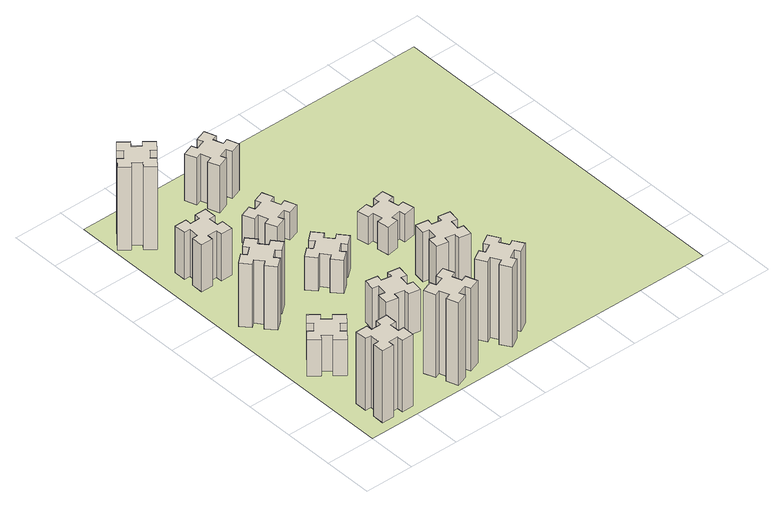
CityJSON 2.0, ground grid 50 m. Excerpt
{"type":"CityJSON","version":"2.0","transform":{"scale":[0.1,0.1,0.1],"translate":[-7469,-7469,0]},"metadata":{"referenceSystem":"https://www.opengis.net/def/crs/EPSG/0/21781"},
"CityObjects":{
"building1":{"type":"Building","attributes":{"class":"1000","function":"1000","usage":"1000","yearOfConstruction":2016,"roofType":"1000","measuredHeight":78,"storeysAboveGround":30,"storeysBelowGround":0},"geometry":[{"type":"Solid","lod":"1","boundaries":[[[[0,1,2,3,4,5,6,7,8,9,10,11,12,13,14,15,16,17,18,19]],[[17,16,20,21]],[[16,15,22,20]],[[15,14,23,22]],[[14,13,24,23]],[[13,12,25,24]],[[12,11,26,25]],[[11,10,27,26]],[[10,9,28,27]],[[9,8,29,28]],[[8,7,30,29]],[[7,6,31,30]],[[6,5,32,31]],[[5,4,33,32]],[[4,3,34,33]],[[3,2,35,34]],[[2,1,36,35]],[[1,0,37,36]],[[0,19,38,37]],[[19,18,39,38]],[[18,17,21,39]],[[24,25,26,27,28,29,30,31,32,33,34,35,36,37,38,39,21,20,22,23]]]]}]},
"building2":{"type":"Building","attributes":{"class":"1000","function":"1000","usage":"1000","yearOfConstruction":2016,"roofType":"1000","measuredHeight":39,"storeysAboveGround":30,"storeysBelowGround":0},"geometry":[{"type":"Solid","lod":"1","boundaries":[[[[40,41,42,43,44,45,46,47,48,49,50,51,52,53,54,55,56,57,58,59]],[[57,56,60,61]],[[56,55,62,60]],[[55,54,63,62]],[[54,53,64,63]],[[53,52,65,64]],[[52,51,66,65]],[[51,50,67,66]],[[50,49,68,67]],[[49,48,69,68]],[[48,47,70,69]],[[47,46,71,70]],[[46,45,72,71]],[[45,44,73,72]],[[44,43,74,73]],[[43,42,75,74]],[[42,41,76,75]],[[41,40,77,76]],[[40,59,78,77]],[[59,58,79,78]],[[58,57,61,79]],[[64,65,66,67,68,69,70,71,72,73,74,75,76,77,78,79,61,60,62,63]]]]}]},
"building3":{"type":"Building","attributes":{"class":"1000","function":"1000","usage":"1000","yearOfConstruction":2016,"roofType":"1000","measuredHeight":69,"storeysAboveGround":30,"storeysBelowGround":0},"geometry":[{"type":"Solid","lod":"1","boundaries":[[[[80,81,82,83,84,85,86,87,88,89,90,91,92,93,94,95,96,97,98,99]],[[97,96,100,101]],[[96,95,102,100]],[[95,94,103,102]],[[94,93,104,103]],[[93,92,105,104]],[[92,91,106,105]],[[91,90,107,106]],[[90,89,108,107]],[[89,88,109,108]],[[88,87,110,109]],[[87,86,111,110]],[[86,85,112,111]],[[85,84,113,112]],[[84,83,114,113]],[[83,82,115,114]],[[82,81,116,115]],[[81,80,117,116]],[[80,99,118,117]],[[99,98,119,118]],[[98,97,101,119]],[[104,105,106,107,108,109,110,111,112,113,114,115,116,117,118,119,101,100,102,103]]]]}]},
"building4":{"type":"Building","attributes":{"class":"1000","function":"1000","usage":"1000","yearOfConstruction":2016,"roofType":"1000","measuredHeight":51,"storeysAboveGround":30,"storeysBelowGround":0},"geometry":[{"type":"Solid","lod":"1","boundaries":[[[[120,121,122,123,124,125,126,127,128,129,130,131,132,133,134,135,136,137,138,139]],[[137,136,140,141]],[[136,135,142,140]],[[135,134,143,142]],[[134,133,144,143]],[[133,132,145,144]],[[132,131,146,145]],[[131,130,147,146]],[[130,129,148,147]],[[129,128,149,148]],[[128,127,150,149]],[[127,126,151,150]],[[126,125,152,151]],[[125,124,153,152]],[[124,123,154,153]],[[123,122,155,154]],[[122,121,156,155]],[[121,120,157,156]],[[120,139,158,157]],[[139,138,159,158]],[[138,137,141,159]],[[144,145,146,147,148,149,150,151,152,153,154,155,156,157,158,159,141,140,142,143]]]]}]},
"building5":{"type":"Building","attributes":{"class":"1000","function":"1000","usage":"1000","yearOfConstruction":2016,"roofType":"1000","measuredHeight":90,"storeysAboveGround":30,"storeysBelowGround":0},"geometry":[{"type":"Solid","lod":"1","boundaries":[[[[160,161,162,163,164,165,166,167,168,169,170,171,172,173,174,175,176,177,178,179]],[[177,176,180,181]],[[176,175,182,180]],[[175,174,183,182]],[[174,173,184,183]],[[173,172,185,184]],[[172,171,186,185]],[[171,170,187,186]],[[170,169,188,187]],[[169,168,189,188]],[[168,167,190,189]],[[167,166,191,190]],[[166,165,192,191]],[[165,164,193,192]],[[164,163,194,193]],[[163,162,195,194]],[[162,161,196,195]],[[161,160,197,196]],[[160,179,198,197]],[[179,178,199,198]],[[178,177,181,199]],[[184,185,186,187,188,189,190,191,192,193,194,195,196,197,198,199,181,180,182,183]]]]}]},
"building6":{"type":"Building","attributes":{"class":"1000","function":"1000","usage":"1000","yearOfConstruction":2016,"roofType":"1000","measuredHeight":90,"storeysAboveGround":30,"storeysBelowGround":0},"geometry":[{"type":"Solid","lod":"1","boundaries":[[[[200,201,202,203,204,205,206,207,208,209,210,211,212,213,214,215,216,217,218,219]],[[217,216,220,221]],[[216,215,222,220]],[[215,214,223,222]],[[214,213,224,223]],[[213,212,225,224]],[[212,211,226,225]],[[211,210,227,226]],[[210,209,228,227]],[[209,208,229,228]],[[208,207,230,229]],[[207,206,231,230]],[[206,205,232,231]],[[205,204,233,232]],[[204,203,234,233]],[[203,202,235,234]],[[202,201,236,235]],[[201,200,237,236]],[[200,219,238,237]],[[219,218,239,238]],[[218,217,221,239]],[[224,225,226,227,228,229,230,231,232,233,234,235,236,237,238,239,221,220,222,223]]]]}]},
"building7":{"type":"Building","attributes":{"class":"1000","function":"1000","usage":"1000","yearOfConstruction":2016,"roofType":"1000","measuredHeight":45,"storeysAboveGround":30,"storeysBelowGround":0},"geometry":[{"type":"Solid","lod":"1","boundaries":[[[[240,241,242,243,244,245,246,247,248,249,250,251,252,253,254,255,256,257,258,259]],[[257,256,260,261]],[[256,255,262,260]],[[255,254,263,262]],[[254,253,264,263]],[[253,252,265,264]],[[252,251,266,265]],[[251,250,267,266]],[[250,249,268,267]],[[249,248,269,268]],[[248,247,270,269]],[[247,246,271,270]],[[246,245,272,271]],[[245,244,273,272]],[[244,243,274,273]],[[243,242,275,274]],[[242,241,276,275]],[[241,240,277,276]],[[240,259,278,277]],[[259,258,279,278]],[[258,257,261,279]],[[264,265,266,267,268,269,270,271,272,273,274,275,276,277,278,279,261,260,262,263]]]]}]},
"building8":{"type":"Building","attributes":{"class":"1000","function":"1000","usage":"1000","yearOfConstruction":2016,"roofType":"1000","measuredHeight":36,"storeysAboveGround":30,"storeysBelowGround":0},"geometry":[{"type":"Solid","lod":"1","boundaries":[[[[280,281,282,283,284,285,286,287,288,289,290,291,292,293,294,295,296,297,298,299]],[[297,296,300,301]],[[296,295,302,300]],[[295,294,303,302]],[[294,293,304,303]],[[293,292,305,304]],[[292,291,306,305]],[[291,290,307,306]],[[290,289,308,307]],[[289,288,309,308]],[[288,287,310,309]],[[287,286,311,310]],[[286,285,312,311]],[[285,284,313,312]],[[284,283,314,313]],[[283,282,315,314]],[[282,281,316,315]],[[281,280,317,316]],[[280,299,318,317]],[[299,298,319,318]],[[298,297,301,319]],[[304,305,306,307,308,309,310,311,312,313,314,315,316,317,318,319,301,300,302,303]]]]}]},
"building9":{"type":"Building","attributes":{"class":"1000","function":"1000","usage":"1000","yearOfConstruction":2016,"roofType":"1000","measuredHeight":87,"storeysAboveGround":30,"storeysBelowGround":0},"geometry":[{"type":"Solid","lod":"1","boundaries":[[[[320,321,322,323,324,325,326,327,328,329,330,331,332,333,334,335,336,337,338,339]],[[337,336,340,341]],[[336,335,342,340]],[[335,334,343,342]],[[334,333,344,343]],[[333,332,345,344]],[[332,331,346,345]],[[331,330,347,346]],[[330,329,348,347]],[[329,328,349,348]],[[328,327,350,349]],[[327,326,351,350]],[[326,325,352,351]],[[325,324,353,352]],[[324,323,354,353]],[[323,322,355,354]],[[322,321,356,355]],[[321,320,357,356]],[[320,339,358,357]],[[339,338,359,358]],[[338,337,341,359]],[[344,345,346,347,348,349,350,351,352,353,354,355,356,357,358,359,341,340,342,343]]]]}]},
"building10":{"type":"Building","attributes":{"class":"1000","function":"1000","usage":"1000","yearOfConstruction":2016,"roofType":"1000","measuredHeight":30,"storeysAboveGround":30,"storeysBelowGround":0},"geometry":[{"type":"Solid","lod":"1","boundaries":[[[[360,361,362,363,364,365,366,367,368,369,370,371,372,373,374,375,376,377,378,379]],[[377,376,380,381]],[[376,375,382,380]],[[375,374,383,382]],[[374,373,384,383]],[[373,372,385,384]],[[372,371,386,385]],[[371,370,387,386]],[[370,369,388,387]],[[369,368,389,388]],[[368,367,390,389]],[[367,366,391,390]],[[366,365,392,391]],[[365,364,393,392]],[[364,363,394,393]],[[363,362,395,394]],[[362,361,396,395]],[[361,360,397,396]],[[360,379,398,397]],[[379,378,399,398]],[[378,377,381,399]],[[384,385,386,387,388,389,390,391,392,393,394,395,396,397,398,399,381,380,382,383]]]]}]},
"building11":{"type":"Building","attributes":{"class":"1000","function":"1000","usage":"1000","yearOfConstruction":2016,"roofType":"1000","measuredHeight":51,"storeysAboveGround":30,"storeysBelowGround":0},"geometry":[{"type":"Solid","lod":"1","boundaries":[[[[400,401,402,403,404,405,406,407,408,409,410,411,412,413,414,415,416,417,418,419]],[[417,416,420,421]],[[416,415,422,420]],[[415,414,423,422]],[[414,413,424,423]],[[413,412,425,424]],[[412,411,426,425]],[[411,410,427,426]],[[410,409,428,427]],[[409,408,429,428]],[[408,407,430,429]],[[407,406,431,430]],[[406,405,432,431]],[[405,404,433,432]],[[404,403,434,433]],[[403,402,435,434]],[[402,401,436,435]],[[401,400,437,436]],[[400,419,438,437]],[[419,418,439,438]],[[418,417,421,439]],[[424,425,426,427,428,429,430,431,432,433,434,435,436,437,438,439,421,420,422,423]]]]}]},
"building12":{"type":"Building","attributes":{"class":"1000","function":"1000","usage":"1000","yearOfConstruction":2016,"roofType":"1000","measuredHeight":54,"storeysAboveGround":30,"storeysBelowGround":0},"geometry":[{"type":"Solid","lod":"1","boundaries":[[[[440,441,442,443,444,445,446,447,448,449,450,451,452,453,454,455,456,457,458,459]],[[457,456,460,461]],[[456,455,462,460]],[[455,454,463,462]],[[454,453,464,463]],[[453,452,465,464]],[[452,451,466,465]],[[451,450,467,466]],[[450,449,468,467]],[[449,448,469,468]],[[448,447,470,469]],[[447,446,471,470]],[[446,445,472,471]],[[445,444,473,472]],[[444,443,474,473]],[[443,442,475,474]],[[442,441,476,475]],[[441,440,477,476]],[[440,459,478,477]],[[459,458,479,478]],[[458,457,461,479]],[[464,465,466,467,468,469,470,471,472,473,474,475,476,477,478,479,461,460,462,463]]]]}]},
"building13":{"type":"Building","attributes":{"class":"1000","function":"1000","usage":"1000","yearOfConstruction":2016,"roofType":"1000","measuredHeight":30,"storeysAboveGround":30,"storeysBelowGround":0},"geometry":[{"type":"Solid","lod":"1","boundaries":[[[[480,481,482,483,484,485,486,487,488,489,490,491,492,493,494,495,496,497,498,499]],[[497,496,500,501]],[[496,495,502,500]],[[495,494,503,502]],[[494,493,504,503]],[[493,492,505,504]],[[492,491,506,505]],[[491,490,507,506]],[[490,489,508,507]],[[489,488,509,508]],[[488,487,510,509]],[[487,486,511,510]],[[486,485,512,511]],[[485,484,513,512]],[[484,483,514,513]],[[483,482,515,514]],[[482,481,516,515]],[[481,480,517,516]],[[480,499,518,517]],[[499,498,519,518]],[[498,497,501,519]],[[504,505,506,507,508,509,510,511,512,513,514,515,516,517,518,519,501,500,502,503]]]]}]},
"landuse1":{"type":"LandUse","attributes":{"name":"plot1","function":"1010"},"geometry":[{"type":"MultiSurface","lod":"1","boundaries":[[[520,521,522,523]]]}]}
},
"vertices":[
[265,325,0],[265,225,0],[205,225,0],[205,105,0],[325,105,0],[325,165,0],[425,165,0],[425,105,0],[545,105,0],[545,225,0],[485,225,0],[485,325,0],[545,325,0],[545,445,0],[425,445,0],[425,385,0],[325,385,0],[325,445,0],[205,445,0],[205,325,0],[325,385,780],[325,445,780],[425,385,780],[425,445,780],[545,445,780],[545,325,780],[485,325,780],[485,225,780],[545,225,780],[545,105,780],[425,105,780],[425,165,780],[325,165,780],[325,105,780],[205,105,780],[205,225,780],[265,225,780],[265,325,780],[205,325,780],[205,445,780],
[484,1067,0],[408,1132,0],[446,1178,0],[354,1255,0],[277,1163,0],[323,1124,0],[259,1048,0],[213,1086,0],[136,994,0],[228,917,0],[266,963,0],[343,899,0],[304,853,0],[396,776,0],[473,868,0],[427,906,0],[492,983,0],[538,944,0],[615,1036,0],[523,1113,0],[492,983,390],[538,944,390],[427,906,390],[473,868,390],[396,776,390],[304,853,390],[343,899,390],[266,963,390],[228,917,390],[136,994,390],[213,1086,390],[259,1048,390],[323,1124,390],[277,1163,390],[354,1255,390],[446,1178,390],[408,1132,390],[484,1067,390],[523,1113,390],[615,1036,390],
[492,1888,0],[427,1964,0],[473,2003,0],[396,2095,0],[304,2018,0],[343,1972,0],[266,1907,0],[228,1953,0],[136,1876,0],[213,1784,0],[259,1823,0],[323,1746,0],[277,1708,0],[354,1616,0],[446,1693,0],[408,1739,0],[484,1803,0],[523,1757,0],[615,1834,0],[538,1926,0],[484,1803,690],[523,1757,690],[408,1739,690],[446,1693,690],[354,1616,690],[277,1708,690],[323,1746,690],[259,1823,690],[213,1784,690],[136,1876,690],[228,1953,690],[266,1907,690],[343,1972,690],[304,2018,690],[396,2095,690],[473,2003,690],[427,1964,690],[492,1888,690],[538,1926,690],[615,1834,690],
[485,2545,0],[485,2645,0],[545,2645,0],[545,2765,0],[425,2765,0],[425,2705,0],[325,2705,0],[325,2765,0],[205,2765,0],[205,2645,0],[265,2645,0],[265,2545,0],[205,2545,0],[205,2425,0],[325,2425,0],[325,2485,0],[425,2485,0],[425,2425,0],[545,2425,0],[545,2545,0],[425,2485,510],[425,2425,510],[325,2485,510],[325,2425,510],[205,2425,510],[205,2545,510],[265,2545,510],[265,2645,510],[205,2645,510],[205,2765,510],[325,2765,510],[325,2705,510],[425,2705,510],[425,2765,510],[545,2765,510],[545,2645,510],[485,2645,510],[485,2545,510],[545,2545,510],[545,2425,510],
[1106,155,0],[1200,189,0],[1220,133,0],[1333,174,0],[1292,287,0],[1236,266,0],[1202,360,0],[1258,380,0],[1217,493,0],[1104,452,0],[1125,396,0],[1031,362,0],[1010,418,0],[897,377,0],[939,264,0],[995,285,0],[1029,191,0],[973,170,0],[1014,57,0],[1127,99,0],[1029,191,900],[973,170,900],[995,285,900],[939,264,900],[897,377,900],[1010,418,900],[1031,362,900],[1125,396,900],[1104,452,900],[1217,493,900],[1258,380,900],[1202,360,900],[1236,266,900],[1292,287,900],[1333,174,900],[1220,133,900],[1200,189,900],[1106,155,900],[1127,99,900],[1014,57,900],
[384,3387,0],[308,3452,0],[346,3498,0],[254,3575,0],[177,3483,0],[223,3444,0],[159,3368,0],[113,3406,0],[36,3314,0],[128,3237,0],[166,3283,0],[243,3219,0],[204,3173,0],[296,3096,0],[373,3188,0],[327,3226,0],[392,3303,0],[438,3264,0],[515,3356,0],[423,3433,0],[392,3303,900],[438,3264,900],[327,3226,900],[373,3188,900],[296,3096,900],[204,3173,900],[243,3219,900],[166,3283,900],[128,3237,900],[36,3314,900],[113,3406,900],[159,3368,900],[223,3444,900],[177,3483,900],[254,3575,900],[346,3498,900],[308,3452,900],[384,3387,900],[423,3433,900],[515,3356,900],
[1047,916,0],[1145,898,0],[1135,839,0],[1253,818,0],[1274,937,0],[1215,947,0],[1232,1045,0],[1291,1035,0],[1312,1153,0],[1194,1174,0],[1184,1115,0],[1085,1132,0],[1096,1191,0],[977,1212,0],[957,1094,0],[1016,1084,0],[998,985,0],[939,996,0],[918,877,0],[1037,857,0],[998,985,450],[939,996,450],[1016,1084,450],[957,1094,450],[977,1212,450],[1096,1191,450],[1085,1132,450],[1184,1115,450],[1194,1174,450],[1312,1153,450],[1291,1035,450],[1232,1045,450],[1215,947,450],[1274,937,450],[1253,818,450],[1135,839,450],[1145,898,450],[1047,916,450],[1037,857,450],[918,877,450],
[1083,1972,0],[1006,1907,0],[968,1953,0],[876,1876,0],[953,1784,0],[999,1823,0],[1063,1746,0],[1017,1708,0],[1094,1616,0],[1186,1693,0],[1148,1739,0],[1224,1803,0],[1263,1757,0],[1355,1834,0],[1278,1926,0],[1232,1888,0],[1167,1964,0],[1213,2003,0],[1136,2095,0],[1044,2018,0],[1167,1964,360],[1213,2003,360],[1232,1888,360],[1278,1926,360],[1355,1834,360],[1263,1757,360],[1224,1803,360],[1148,1739,360],[1186,1693,360],[1094,1616,360],[1017,1708,360],[1063,1746,360],[999,1823,360],[953,1784,360],[876,1876,360],[968,1953,360],[1006,1907,360],[1083,1972,360],[1044,2018,360],[1136,2095,360],
[1744,496,0],[1657,446,0],[1627,498,0],[1523,438,0],[1583,334,0],[1635,364,0],[1685,277,0],[1633,247,0],[1693,143,0],[1797,203,0],[1767,255,0],[1854,305,0],[1884,253,0],[1988,313,0],[1928,417,0],[1876,387,0],[1826,474,0],[1878,504,0],[1818,608,0],[1714,548,0],[1826,474,870],[1878,504,870],[1876,387,870],[1928,417,870],[1988,313,870],[1884,253,870],[1854,305,870],[1767,255,870],[1797,203,870],[1693,143,870],[1633,247,870],[1685,277,870],[1635,364,870],[1583,334,870],[1523,438,870],[1627,498,870],[1657,446,870],[1744,496,870],[1714,548,870],[1818,608,870],
[1106,2475,0],[1200,2509,0],[1220,2453,0],[1333,2494,0],[1292,2607,0],[1236,2586,0],[1202,2680,0],[1258,2700,0],[1217,2813,0],[1104,2772,0],[1125,2716,0],[1031,2682,0],[1010,2738,0],[897,2697,0],[939,2584,0],[995,2605,0],[1029,2511,0],[973,2490,0],[1014,2377,0],[1127,2419,0],[1029,2511,300],[973,2490,300],[995,2605,300],[939,2584,300],[897,2697,300],[1010,2738,300],[1031,2682,300],[1125,2716,300],[1104,2772,300],[1217,2813,300],[1258,2700,300],[1202,2680,300],[1236,2586,300],[1292,2607,300],[1333,2494,300],[1220,2453,300],[1200,2509,300],[1106,2475,300],[1127,2419,300],[1014,2377,300],
[1125,3456,0],[1031,3422,0],[1010,3478,0],[897,3437,0],[939,3324,0],[995,3345,0],[1029,3251,0],[973,3230,0],[1014,3117,0],[1127,3159,0],[1106,3215,0],[1200,3249,0],[1220,3193,0],[1333,3234,0],[1292,3347,0],[1236,3326,0],[1202,3420,0],[1258,3440,0],[1217,3553,0],[1104,3512,0],[1202,3420,510],[1258,3440,510],[1236,3326,510],[1292,3347,510],[1333,3234,510],[1220,3193,510],[1200,3249,510],[1106,3215,510],[1127,3159,510],[1014,3117,510],[973,3230,510],[1029,3251,510],[995,3345,510],[939,3324,510],[897,3437,510],[1010,3478,510],[1031,3422,510],[1125,3456,510],[1104,3512,510],[1217,3553,510],
[1955,1147,0],[1972,1245,0],[2031,1235,0],[2052,1353,0],[1934,1374,0],[1924,1315,0],[1825,1332,0],[1836,1391,0],[1717,1412,0],[1697,1294,0],[1756,1284,0],[1738,1185,0],[1679,1196,0],[1658,1077,0],[1777,1057,0],[1787,1116,0],[1885,1098,0],[1875,1039,0],[1993,1018,0],[2014,1137,0],[1885,1098,540],[1875,1039,540],[1787,1116,540],[1777,1057,540],[1658,1077,540],[1679,1196,540],[1738,1185,540],[1756,1284,540],[1697,1294,540],[1717,1412,540],[1836,1391,540],[1825,1332,540],[1924,1315,540],[1934,1374,540],[2052,1353,540],[2031,1235,540],[1972,1245,540],[1955,1147,540],[2014,1137,540],[1993,1018,540],
[1972,1925,0],[1955,2024,0],[2014,2034,0],[1993,2152,0],[1875,2131,0],[1885,2072,0],[1787,2055,0],[1777,2114,0],[1658,2093,0],[1679,1975,0],[1738,1985,0],[1756,1887,0],[1697,1877,0],[1717,1758,0],[1836,1779,0],[1825,1838,0],[1924,1856,0],[1934,1797,0],[2052,1817,0],[2031,1936,0],[1924,1856,300],[1934,1797,300],[1825,1838,300],[1836,1779,300],[1717,1758,300],[1697,1877,300],[1756,1887,300],[1738,1985,300],[1679,1975,300],[1658,2093,300],[1777,2114,300],[1787,2055,300],[1885,2072,300],[1875,2131,300],[1993,2152,300],[2014,2034,300],[1955,2024,300],[1972,1925,300],[2031,1936,300],[2052,1817,300],
[5,3705,0],[3705,3705,0],[3705,5,0],[5,5,0]
]}
